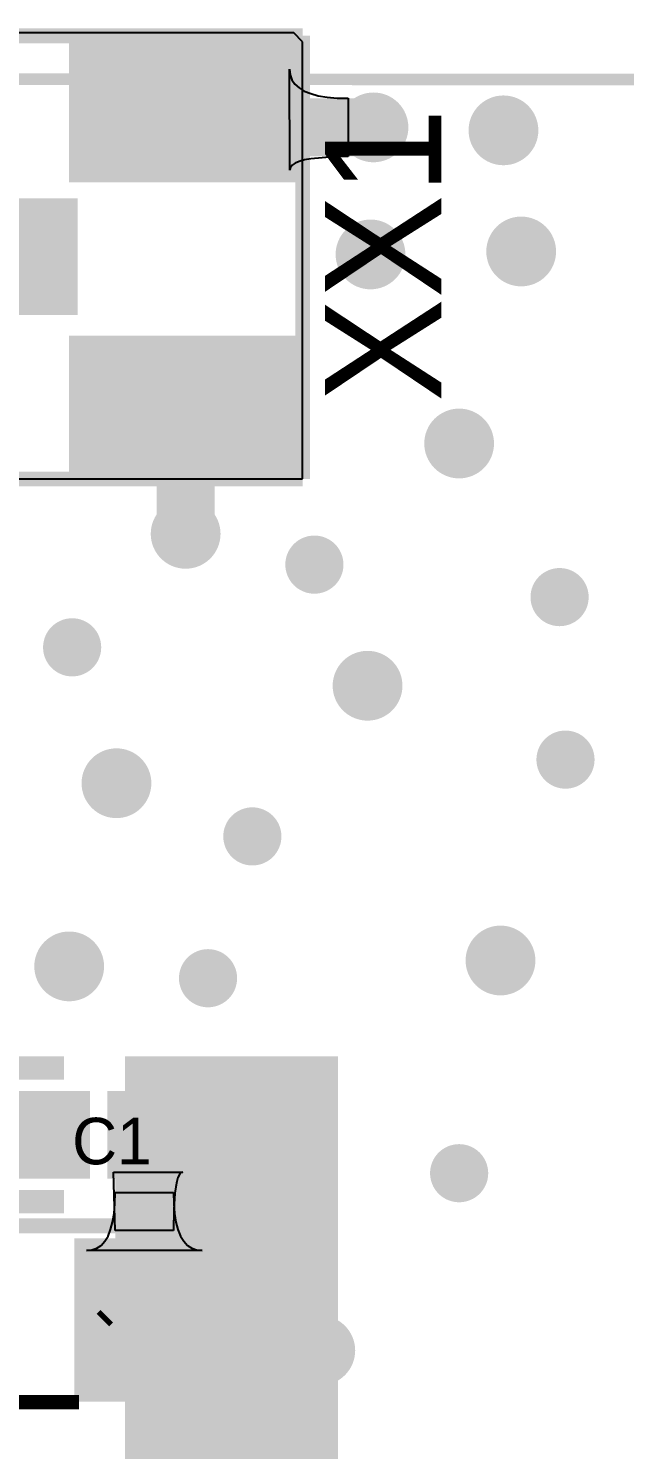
# Model space of a CAD drawing. Extents: x 53.3 to 135, y 28 to 125.4.
# Drawn here: x 110.09 to 115.21, y 92.98 to 105.19 of the extents above; entities that cross this region are included whole.
import ezdxf

# ---------------------------------------------------------------- set-up
doc = ezdxf.new("R2010")
doc.units = 0
doc.header["$MEASUREMENT"] = 0
for name, color, linetype in [('BOTTOMLAYER', 5, 'CONTINUOUS'), ('MULTILAYER', 9, 'CONTINUOUS'), ('TOPLAYER', 1, 'CONTINUOUS'), ('TOPOVERLAY', 2, 'CONTINUOUS'), ('TOPPASTE', 8, 'CONTINUOUS'), ('TOPSOLDER', 216, 'CONTINUOUS')]:
    doc.layers.add(name, color=color, linetype=linetype)

msp = doc.modelspace()

# ---------------------------------------------------------------- linework, layer by layer
at = {"layer": 'BOTTOMLAYER'}
for points, const_width in [([(112.9054, 104.3432, 1), (113.2054, 104.3432, 1)], 0.299999), ([(114.023, 104.3178, 1), (114.323, 104.3178, 1)], 0.299999), ([(112.88, 103.251, 1), (113.18, 103.251, 1)], 0.299999), ([(114.1754, 103.2764, 1), (114.4754, 103.2764, 1)], 0.299999), ([(113.642, 101.6254, 1), (113.942, 101.6254, 1)], 0.299999), ([(111.290478, 100.848678, 1), (111.590478, 100.848678, 1)], 0.299999), ([(112.422402, 100.584, 1), (112.672398, 100.584, 1)], 0.249999), ([(114.530602, 100.3046, 1), (114.780598, 100.3046, 1)], 0.249999), ([(110.339602, 99.8728, 1), (110.589598, 99.8728, 1)], 0.249999), ([(112.8546, 99.5426, 1), (113.1546, 99.5426, 1)], 0.299999), ([(114.581402, 98.9076, 1), (114.831398, 98.9076, 1)], 0.249999), ([(110.6956, 98.7044, 1), (110.9956, 98.7044, 1)], 0.299999), ([(111.889002, 98.2472, 1), (112.138998, 98.2472, 1)], 0.249999), ([(110.2892, 97.1296, 1), (110.5892, 97.1296, 1)], 0.299999), ([(113.9976, 97.1804, 1), (114.2976, 97.1804, 1)], 0.299999), ([(111.508002, 97.028, 1), (111.757998, 97.028, 1)], 0.249999), ([(113.667002, 95.3516, 1), (113.916998, 95.3516, 1)], 0.249999), ([(110.960202, 95.123, 1), (111.210199, 95.123, 1)], 0.249999), ([(112.4482, 93.8276, 1), (112.7482, 93.8276, 1)], 0.299999), ([(111.087202, 93.235402, 1), (111.337199, 93.235402, 1)], 0.249999)]:
    msp.add_lwpolyline(points, format="xyb", close=True, dxfattribs=dict(at, const_width=const_width))
at = {"layer": 'MULTILAYER'}
for points, const_width in [([(112.9054, 104.3432, 1), (113.2054, 104.3432, 1)], 0.299999), ([(114.023, 104.3178, 1), (114.323, 104.3178, 1)], 0.299999), ([(112.88, 103.251, 1), (113.18, 103.251, 1)], 0.299999), ([(114.1754, 103.2764, 1), (114.4754, 103.2764, 1)], 0.299999), ([(113.642, 101.6254, 1), (113.942, 101.6254, 1)], 0.299999), ([(111.290478, 100.848678, 1), (111.590478, 100.848678, 1)], 0.299999), ([(112.422402, 100.584, 1), (112.672398, 100.584, 1)], 0.249999), ([(114.530602, 100.3046, 1), (114.780598, 100.3046, 1)], 0.249999), ([(110.339602, 99.8728, 1), (110.589598, 99.8728, 1)], 0.249999), ([(112.8546, 99.5426, 1), (113.1546, 99.5426, 1)], 0.299999), ([(114.581402, 98.9076, 1), (114.831398, 98.9076, 1)], 0.249999), ([(110.6956, 98.7044, 1), (110.9956, 98.7044, 1)], 0.299999), ([(111.889002, 98.2472, 1), (112.138998, 98.2472, 1)], 0.249999), ([(110.2892, 97.1296, 1), (110.5892, 97.1296, 1)], 0.299999), ([(113.9976, 97.1804, 1), (114.2976, 97.1804, 1)], 0.299999), ([(111.508002, 97.028, 1), (111.757998, 97.028, 1)], 0.249999), ([(113.667002, 95.3516, 1), (113.916998, 95.3516, 1)], 0.249999), ([(110.960202, 95.123, 1), (111.210199, 95.123, 1)], 0.249999), ([(112.4482, 93.8276, 1), (112.7482, 93.8276, 1)], 0.299999), ([(111.087202, 93.235402, 1), (111.337199, 93.235402, 1)], 0.249999)]:
    msp.add_lwpolyline(points, format="xyb", close=True, dxfattribs=dict(at, const_width=const_width))
at = {"layer": 'TOPLAYER'}
for p, q in [((112.3696, 105.156), (109.855, 105.156)), ((112.4458, 105.0798), (112.3696, 105.156)), ((112.4458, 101.3206), (112.4458, 105.0798)), ((112.337428, 103.974689), (112.33438, 104.843199)), ((112.33438, 104.843199), (112.33957, 104.795698)), ((112.33957, 104.795698), (112.354784, 104.753199)), ((112.354784, 104.753199), (112.380024, 104.715699)), ((112.380024, 104.715699), (112.41529, 104.683199)), ((112.41529, 104.683199), (112.46058, 104.655699)), ((112.46058, 104.655699), (112.515899, 104.633199)), ((112.515899, 104.633199), (112.581243, 104.615699)), ((112.581243, 104.615699), (112.656612, 104.603199)), ((112.656612, 104.603199), (112.742007, 104.595699)), ((112.742007, 104.595699), (112.837427, 104.593199)), ((112.837427, 104.593199), (112.837427, 104.0932)), ((112.342427, 103.997206), (112.337428, 103.974689)), ((112.357428, 104.017354), (112.342427, 103.997206)), ((112.382427, 104.035131), (112.357428, 104.017354)), ((112.417428, 104.050536), (112.382427, 104.035131)), ((112.462427, 104.063571), (112.417428, 104.050536)), ((112.517428, 104.074239), (112.462427, 104.063571)), ((112.742426, 104.092014), (112.517428, 104.074239)), ((112.837427, 104.0932), (112.742426, 104.092014)), ((109.4994, 101.3206), (112.4458, 101.3206)), ((110.835201, 94.859846), (110.821249, 95.359845)), ((110.821249, 95.359845), (111.415152, 95.359845)), ((111.374377, 95.314846), (111.363984, 95.279845)), ((111.386369, 95.339845), (111.374377, 95.314846)), ((111.39996, 95.354846), (111.386369, 95.339845)), ((111.415152, 95.359845), (111.39996, 95.354846)), ((110.832732, 95.091352), (110.835201, 95.18635)), ((110.835201, 95.18635), (111.3352, 95.18635)), ((111.3352, 95.18635), (111.337669, 95.091352)), ((111.355187, 95.234846), (111.347992, 95.179845)), ((111.363984, 95.279845), (111.355187, 95.234846)), ((110.825323, 95.00635), (110.832732, 95.091352)), ((111.337669, 95.091352), (111.345078, 95.00635)), ((111.347992, 95.179845), (111.338398, 95.039845)), ((110.812976, 94.931352), (110.825323, 95.00635)), ((111.338398, 95.039845), (111.3352, 94.859846)), ((111.345078, 95.00635), (111.357425, 94.931349)), ((110.773464, 94.811352), (110.795689, 94.866351)), ((110.795689, 94.866351), (110.812976, 94.931352)), ((111.3352, 94.859846), (110.835201, 94.859846)), ((111.357425, 94.931349), (111.374712, 94.866351)), ((111.374712, 94.866351), (111.396937, 94.811352)), ((110.635171, 94.691352), (110.677152, 94.706351)), ((110.677152, 94.706351), (110.714196, 94.73135)), ((110.714196, 94.73135), (110.746299, 94.766351)), ((110.746299, 94.766351), (110.773464, 94.811352)), ((111.396937, 94.811352), (111.424103, 94.766351)), ((111.424103, 94.766351), (111.456206, 94.731352)), ((111.456206, 94.731352), (111.493249, 94.706351)), ((111.493249, 94.706351), (111.53523, 94.691352)), ((110.58825, 94.686351), (110.635171, 94.691352)), ((111.582152, 94.686351), (110.58825, 94.686351)), ((111.53523, 94.691352), (111.582152, 94.686351))]:
    msp.add_line(p, q, dxfattribs=at)
for points, const_width in [([(111.568918, 104.3432), (113.0554, 104.3432)], 0.499999), ([(111.440478, 100.848678), (111.440478, 101.95164)], 0.499999), ([(111.085201, 95.648798), (111.1182, 95.681797)], 0.499999), ([(111.085201, 94.0894), (111.085201, 95.648798)], 0.499999), ([(109.499397, 95.681797), (110.2682, 95.681797)], 0.152001), ([(110.729601, 94.0894), (110.7626, 94.1224)], 0.152001)]:
    msp.add_lwpolyline(points, dxfattribs=dict(at, const_width=const_width))
for points, const_width in [([(112.9054, 104.3432, 1), (113.2054, 104.3432, 1)], 0.299999), ([(114.023, 104.3178, 1), (114.323, 104.3178, 1)], 0.299999), ([(112.88, 103.251, 1), (113.18, 103.251, 1)], 0.299999), ([(114.1754, 103.2764, 1), (114.4754, 103.2764, 1)], 0.299999), ([(113.642, 101.6254, 1), (113.942, 101.6254, 1)], 0.299999), ([(111.290478, 100.848678, 1), (111.590478, 100.848678, 1)], 0.299999), ([(112.422402, 100.584, 1), (112.672398, 100.584, 1)], 0.249999), ([(114.530602, 100.3046, 1), (114.780598, 100.3046, 1)], 0.249999), ([(110.339602, 99.8728, 1), (110.589598, 99.8728, 1)], 0.249999), ([(112.8546, 99.5426, 1), (113.1546, 99.5426, 1)], 0.299999), ([(114.581402, 98.9076, 1), (114.831398, 98.9076, 1)], 0.249999), ([(110.6956, 98.7044, 1), (110.9956, 98.7044, 1)], 0.299999), ([(111.889002, 98.2472, 1), (112.138998, 98.2472, 1)], 0.249999), ([(110.2892, 97.1296, 1), (110.5892, 97.1296, 1)], 0.299999), ([(113.9976, 97.1804, 1), (114.2976, 97.1804, 1)], 0.299999), ([(111.508002, 97.028, 1), (111.757998, 97.028, 1)], 0.249999), ([(113.667002, 95.3516, 1), (113.916998, 95.3516, 1)], 0.249999), ([(110.960202, 95.123, 1), (111.210199, 95.123, 1)], 0.249999), ([(112.4482, 93.8276, 1), (112.7482, 93.8276, 1)], 0.299999), ([(111.087202, 93.235402, 1), (111.337199, 93.235402, 1)], 0.249999)]:
    msp.add_lwpolyline(points, format="xyb", close=True, dxfattribs=dict(at, const_width=const_width))
for points in [[(110.54048, 103.971641), (112.340476, 103.971641), (110.54048, 104.971639), (112.340476, 104.971639)], [(109.410482, 102.831638), (110.41048, 102.831638), (109.410482, 103.631637), (110.41048, 103.631637)], [(110.54048, 101.451641), (112.340476, 101.451641), (110.54048, 102.451639), (112.340476, 102.451639)], [(110.918198, 92.8116), (112.7506, 92.8116), (110.918198, 96.356795), (112.7506, 96.356795)], [(110.568199, 96.006798), (109.9682, 96.006798), (110.568199, 95.356797), (109.9682, 95.356797)], [(111.4182, 96.006798), (110.818201, 96.006798), (111.4182, 95.356797), (110.818201, 95.356797)], [(111.5852, 93.489402), (111.5852, 94.689399), (110.585202, 93.489402), (110.585202, 94.689399)]]:
    msp.add_solid(points, dxfattribs=at)
at = {"layer": 'TOPOVERLAY'}
for points, const_width in [([(109.8804, 105.130603), (112.4458, 105.1306)], 0.127), ([(112.445797, 101.320597), (112.4458, 105.1306)], 0.127), ([(75.85471, 104.775), (125.9586, 104.7496)], 0.1), ([(109.8804, 101.320597), (112.445797, 101.320597)], 0.127), ([(109.943199, 96.2568), (110.393201, 96.2568)], 0.2), ([(110.993197, 96.256798), (111.443198, 96.256798)], 0.2), ([(111.668197, 95.326799), (111.668197, 96.036795)], 0.2), ([(109.943202, 95.106802), (110.393203, 95.106802)], 0.2), ([(110.993199, 95.1068), (111.443201, 95.1068)], 0.2), ([(108.535201, 94.899401), (111.805199, 94.899401)], 0.127), ([(111.805199, 91.319401), (111.805199, 94.899401)], 0.127)]:
    msp.add_lwpolyline(points, dxfattribs=dict(at, const_width=const_width))
at = {"layer": 'TOPOVERLAY', "const_width": 0.2}
for points in [[(111.448202, 96.256795, -0.414214), (111.668202, 96.036795)], [(111.668202, 95.326799, -0.414214), (111.448202, 95.1068)]]:
    msp.add_lwpolyline(points, format="xyb", dxfattribs=at)
at = {"layer": 'TOPOVERLAY', "const_width": 0.1}
for points in [[(111.398202, 96.256795, 1), (111.498202, 96.256795, 1)], [(111.618202, 96.036795, 1), (111.718202, 96.036795, 1)], [(111.618202, 95.326799, 1), (111.718202, 95.326799, 1)], [(111.398202, 95.1068, 1), (111.498202, 95.1068, 1)]]:
    msp.add_lwpolyline(points, format="xyb", close=True, dxfattribs=at)
at = {"layer": 'TOPPASTE'}
for points in [[(110.54048, 103.971641), (112.340476, 103.971641), (110.54048, 104.971639), (112.340476, 104.971639)], [(109.410482, 102.831638), (110.41048, 102.831638), (109.410482, 103.631637), (110.41048, 103.631637)], [(110.54048, 101.451641), (112.340476, 101.451641), (110.54048, 102.451639), (112.340476, 102.451639)], [(110.568199, 96.006798), (109.9682, 96.006798), (110.568199, 95.356797), (109.9682, 95.356797)], [(111.4182, 96.006798), (110.818201, 96.006798), (111.4182, 95.356797), (110.818201, 95.356797)], [(111.5852, 93.489402), (111.5852, 94.689399), (110.585202, 93.489402), (110.585202, 94.689399)]]:
    msp.add_solid(points, dxfattribs=at)
at = {"layer": 'TOPSOLDER'}
for points in [[(110.43888, 103.870041), (112.442076, 103.870041), (110.43888, 105.073239), (112.442076, 105.073239)], [(109.308882, 102.730038), (110.51208, 102.730038), (109.308882, 103.733237), (110.51208, 103.733237)], [(110.43888, 101.350041), (112.442076, 101.350041), (110.43888, 102.553239), (112.442076, 102.553239)], [(110.618999, 96.057598), (109.9174, 96.057598), (110.618999, 95.305997), (109.9174, 95.305997)], [(111.469, 96.057598), (110.767401, 96.057598), (111.469, 95.305997), (110.767401, 95.305997)], [(111.6868, 93.387802), (111.6868, 94.790999), (110.483602, 93.387802), (110.483602, 94.790999)]]:
    msp.add_solid(points, dxfattribs=at)

# ---------------------------------------------------------------- texts
at = {"layer": 'TOPOVERLAY'}
for s, rotation, p in [('XX1', 90, (113.6396, 101.981)), ('U1', 270, (109.5248, 93.5482))]:
    msp.add_text(s, height=1.000001, rotation=rotation, dxfattribs=at).set_placement(p)
msp.add_text('C1', height=0.399999, dxfattribs=at).set_placement((110.4646, 95.4278))

doc.saveas('drawing.dxf')
